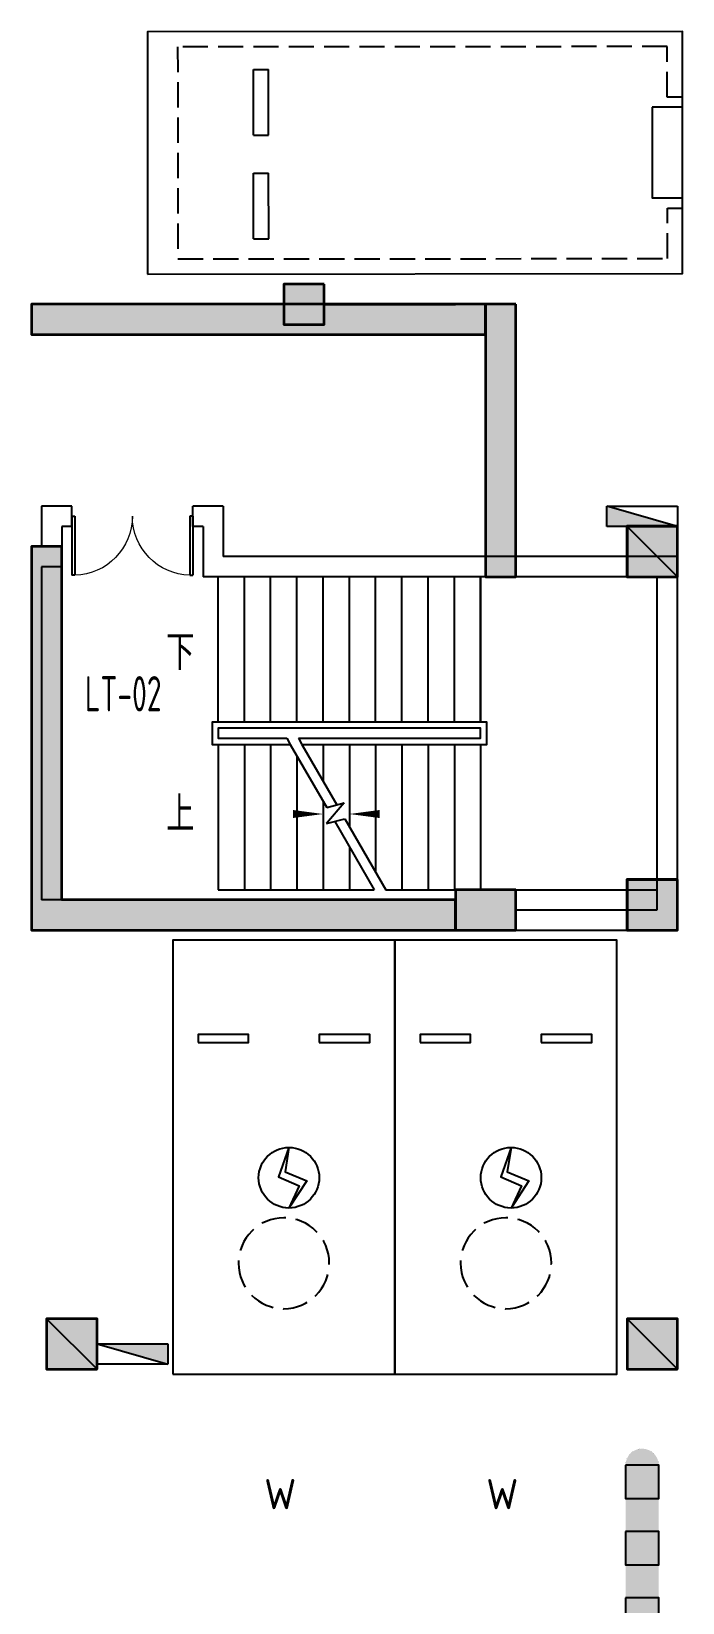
# Model space of a CAD drawing. Extents: x 512858 to 514372, y -232486 to -231710.
# Drawn here: x 512961.57 to 512968.02, y -232100.16 to -232084.59 of the extents above; entities that cross this region are included whole.
import ezdxf
from ezdxf.enums import TextEntityAlignment as Align

# ---------------------------------------------------------------- set-up
doc = ezdxf.new("R2010")
doc.units = 0
doc.header["$LTSCALE"] = 1000
for name, pattern in [('B1F_车位$0$__DASH', [0.35, 0.25, -0.1]), ('B1F_车位$0$DASH', [0.35, 0.25, -0.1]), ('新块$0$__DASH', [0.35, 0.25, -0.1]), ('新块$0$DASH', [0.35, 0.25, -0.1])]:
    doc.linetypes.add(name, pattern=pattern)
doc.layers.get('0').update_dxf_attribs({"color": 252})
for name, color, linetype in [('_0', 252, 'Continuous'), ('A-ANNO-100-TXT', 252, 'Continuous'), ('A-ANNO-50-SYMB', 252, 'Continuous'), ('A-ANNO-HATC-PATT', 252, 'Continuous'), ('A-COLU-CONC', 252, 'Continuous'), ('A-FIRE-DOOR', 252, 'Continuous'), ('A-STAIR', 252, 'Continuous'), ('A-WALL-BLOK', 252, 'Continuous'), ('A-WALL-S', 252, 'Continuous'), ('AA-WALL', 252, 'Continuous'), ('AD-普通车位', 252, 'Continuous'), ('B1F_车位$0$A-PARK-W', 252, 'Continuous'), ('B1F_车位$0$AD-微型车位', 252, 'B1F_车位$0$DASH'), ('B1F_车位$0$P-减速带', 252, 'Continuous'), ('新块$0$A-PARK-D', 252, 'Continuous'), ('新块$0$AD-普通车位', 252, '新块$0$DASH')]:
    doc.layers.add(name, color=color, linetype=linetype)
for name, color, linetype, lineweight in [('P-FIRE-FH', 252, 'Continuous', 25), ('S-COLU', 252, 'Continuous', 35), ('s-colu-cons', 252, 'Continuous', 35), ('S-COLU-HATC', 252, 'Continuous', 25), ('S-WALL', 252, 'Continuous', 35), ('S-WALL-HATC', 252, 'Continuous', 25)]:
    doc.layers.add(name, color=color, linetype=linetype, lineweight=lineweight)
doc.styles.add('_TCH_DIM', font='TSSDENG.shx', dxfattribs={"width": 0.8, "bigfont": 'hztxt.shx'})
doc.styles.add('B1F_车位$0$CADReader_TextStyle', font='tssdeng.shx', dxfattribs={"height": 0.2, "bigfont": 'gbcbig.shx'})
doc.styles.add('TYDG_02', font='TSSDENG.shx', dxfattribs={"width": 0.8, "bigfont": 'hztxt.shx'})

# ---------------------------------------------------------------- blocks, each defined once
blk = doc.blocks.new('B1F_车位$0$A$C7DEF2C06')
at = {"layer": 'B1F_车位$0$A-PARK-W', "ltscale": 1000}
for points in [[(-1100.000007629395, 4300), (1099.999992370605, 4300), (1099.999992370605, 0), (-1100.000007629395, 0)], [(-850.0000152587891, 1013.545161247253), (-350.0000076293945, 1013.545161247253), (-350.0000076293945, 933.5451612472534), (-850.0000076293945, 933.5451622009277)], [(349.9999923706055, 1013.545162200928), (849.9999923706055, 1013.545162200928), (849.9999923706055, 933.5451622009277), (349.9999923706055, 933.5451612472534)]]:
    blk.add_lwpolyline(points, close=True, dxfattribs=at)
at = {"layer": 'B1F_车位$0$A-PARK-W', "linetype": 'B1F_车位$0$__DASH'}
blk.add_circle((-7.6293945312e-06, 3200), 449.9999999999999, dxfattribs=at)
at = {"layer": 'B1F_车位$0$A-PARK-W', "style": 'B1F_车位$0$CADReader_TextStyle'}
blk.add_text('W', height=299.9999999999999, rotation=180, dxfattribs=at).set_placement((123.4111938476562, 5727.089138031006), align=Align.BOTTOM_LEFT)
blk = doc.blocks.new('B1F_车位$0$微型车停车位')
at = {"layer": 'B1F_车位$0$A-PARK-W', "ltscale": 1000, "extrusion": (2.154753655893724e-06, 3.684343053156277e-06, -0.9999999999908914), "rotation": 179.999998871306}
blk.add_blockref('B1F_车位$0$A$C7DEF2C06', (-0.0002601499170256, 4299.998865311438), dxfattribs=at)
blk = doc.blocks.new('新块$0$A$C0EC85F9A')
at = {"layer": '新块$0$A-PARK-D'}
for p, q in [((1024.865119934082, 1200.108159065247), (374.865119934082, 1200.108155250549)), ((374.8651123046875, 1050.108156204224), (374.865119934082, 1200.108155250549)), ((1024.865119934082, 1050.108158111572), (1024.865119934082, 1200.108159065247)), ((2049.865119934082, 1200.108160018921), (1399.865112304688, 1200.108158111572)), ((1399.865127563477, 1050.108156204224), (1399.865112304688, 1200.108158111572)), ((2049.865127563477, 1050.108158111572), (2049.865119934082, 1200.108160018921)), ((1024.865119934082, 1050.108158111572), (374.8651123046875, 1050.108156204224)), ((2049.865127563477, 1050.108158111572), (1399.865127563477, 1050.108156204224))]:
    blk.add_line(p, q, dxfattribs=at)
for points in [[(2400, 9.536743164e-07), (2400.000007629395, 5300), (7.6293945312e-06, 5300), (0, 0)], [(750.0000076293945, 5000.000000953674), (1650.000015258789, 5000.000000953674), (1650, 5299.999997138977), (750, 5299.999999046326)]]:
    blk.add_lwpolyline(points, close=True, dxfattribs=at)
at = {"layer": '新块$0$A-PARK-D', "linetype": '新块$0$__DASH'}
blk.add_lwpolyline([(650, 5300.000000953674), (650.0000076293945, 5150), (150, 5150.000000953674), (150.0000076293945, 300), (2250.000007629395, 300.0000009536743), (2250.000015258789, 5150), (1750.000007629395, 5150), (1750.000007629395, 5300.000000953674)], dxfattribs=at)
blk = doc.blocks.new('新块$0$dfghgfhfghg')
at = {"layer": '新块$0$A-PARK-D', "extrusion": (-1.872561112644678e-08, 1.87406039580014e-20, 0.9999999999999999), "rotation": 8.24447464e-08}
blk.add_blockref('新块$0$A$C0EC85F9A', (-1200.000000011176, -2800.000008820101, -2.2470733351e-05), dxfattribs=at)
blk = doc.blocks.new('A$C040F5B7D')
at = {"layer": '新块$0$AD-普通车位', "extrusion": (2.154672387120172e-06, 6.254128229541402e-07, -0.9999999999974832), "zscale": -1}
blk.add_blockref('新块$0$dfghgfhfghg', (-1200.000486263942, 2799.99967507812, 0.0051262731014366), dxfattribs=at)
blk = doc.blocks.new('CHEWEI')
at = {"layer": 'AD-普通车位', "extrusion": (0, 0, -1), "zscale": -1, "rotation": 89.95042150566081}
blk.add_blockref('A$C040F5B7D', (-624583.6850738192, 202123.1161365144, -0.0041540099111295), dxfattribs=at)
blk = doc.blocks.new('电动车')
at = {"layer": 'B1F_车位$0$A-PARK-W'}
for points in [[(625881.3127244372, 295771.7837683511), (625779.1904470803, 295479.8799666952), (625983.6286609786, 295390.3887376297), (625881.3127244372, 295171.7837683511)], [(625881.3127244371, 295771.7837683511), (625844.7634110507, 295529.8799666952), (626057.7715200944, 295440.3887376297), (625881.3127244372, 295171.7837683511)]]:
    blk.add_lwpolyline(points, dxfattribs=at)
blk.add_circle((625881.3127244372, 295471.7837683511), 300, dxfattribs=at)
blk = doc.blocks.new('$TwtSys$00000434')
for p, q in [((-0.5, 0.5), (-0.5, -0.5)), ((-0.5, -0.5), (0.5, 0.5)), ((0.5, 0.5), (-0.5, 0.5)), ((0.5, -0.5), (0.5, 0.5)), ((-0.5, -0.5), (0.5, -0.5))]:
    blk.add_line(p, q)
blk.add_solid([(0.5, -0.5), (0.5, 0.5), (-0.5, -0.5)])
blk = doc.blocks.new('A$C3CF8769D')
at = {"layer": 'P-FIRE-FH', "xscale": -700, "yscale": 200, "zscale": 700}
for p, rotation in [((99068.30579851218, -22899.7753192794), 5.30701e-11), ((94018.54657849295, -31199.90696583723), 180)]:
    blk.add_blockref('$TwtSys$00000434', p, dxfattribs=dict(at, rotation=rotation))
blk = doc.blocks.new('A$C59DA770B')
at = {"layer": 'S-COLU-HATC'}
for points in [[(-2999.958937613759, 6150.105393643898), (-3399.958937613759, 6150.105393643898), (-3399.958937613759, 5750.105393643898), (-2999.958937613759, 5750.105393643898)], [(500, 3750.190595166059), (0, 3750.190595166059), (0, 3250.190595166059), (500, 3250.190595166059)], [(500, 250), (0, 250), (0, -250), (500, -250)], [(-1099.96194794029, 150), (-1699.96194794029, 150), (-1699.96194794029, -250), (-1099.96194794029, -250)]]:
    blk.add_hatch(color=256, dxfattribs=at).paths.add_polyline_path(points)
at = {"layer": 'S-WALL-HATC'}
for points in [[(-1399.962274327409, 5950.10533030564), (-5899.89879247034, 5950.088111742109), (-5899.898013019934, 5650.087661902711), (-1399.961621553637, 5650.104880466184)], [(-1099.96194794029, 5950.118694614735), (-1399.96194794029, 5950.118694614735), (-1399.96194794029, 3250.190595166001), (-1099.96194794029, 3250.190595166001)], [(-5199.96420611348, 50), (-5599.8969873311, 49.99999710562406), (-5599.896722559817, 3550.060910827538), (-5899.896721842233, 3550.060919510724), (-5899.897011715453, -249.9999942111899), (-1699.96194794029, -250), (-1699.96194794029, 50)]]:
    blk.add_hatch(color=256, dxfattribs=at).paths.add_polyline_path(points)
at = {"layer": 'S-COLU'}
for points in [[(-2999.958937613759, 6150.105393643898), (-3399.958937613759, 6150.105393643898), (-3399.958937613759, 5750.105393643898), (-2999.958937613759, 5750.105393643898)], [(500, 3750.190595166059), (0, 3750.190595166059), (0, 3250.190595166059), (500, 3250.190595166059)], [(500, 250), (0, 250), (0, -250), (500, -250)], [(-1099.96194794029, 150), (-1699.96194794029, 150), (-1699.96194794029, -250), (-1099.96194794029, -250)]]:
    blk.add_lwpolyline(points, close=True, dxfattribs=at)
at = {"layer": 'S-WALL'}
for points in [[(-1399.962274327409, 5950.10533030564), (-5899.89879247034, 5950.088111742109), (-5899.898013019934, 5650.087661902711), (-1399.961621553637, 5650.104880466184)], [(-1699.96194794029, 5950.11552771437), (-2999.958937613759, 5950.107293787296)], [(-1099.96194794029, 5950.118694614735), (-1399.96194794029, 5950.118694614735), (-1399.96194794029, 3250.190595166001), (-1099.96194794029, 3250.190595166001)], [(-5199.96420611348, 50), (-5599.8969873311, 49.99999710562406), (-5599.896722559817, 3550.060910827538), (-5899.896721842233, 3550.060919510724), (-5899.897011715453, -249.9999942111899), (-1699.96194794029, -250), (-1699.96194794029, 50)]]:
    blk.add_lwpolyline(points, close=True, dxfattribs=at)
blk = doc.blocks.new('B1F_车位$0$减速垄')
at = {"layer": 'B1F_车位$0$P-减速带'}
for points in [[(180.2115401390474, 180.4116978887469), (180.612077946309, -180.4116978850216, -1)], [(4149.268893503119, 184.81761376746), (4149.669431310613, -176.0057820044458, 1)]]:
    blk.add_hatch(color=253, dxfattribs=at).paths.add_polyline_path(points)
at = {"layer": 'B1F_车位$0$P-减速带', "color": 253, "const_width": 0.2237249616022433}
blk.add_lwpolyline([(180.6120779456105, -180.4116978850216, -1), (180.2115401383489, 180.4116978887469)], format="xyb", dxfattribs=at)
at = {"layer": 'B1F_车位$0$P-减速带', "color": 8}
for points in [[(180.6120779456105, -180.4116978850216), (541.4354737184476, -180.0111600793898), (541.0349359109532, 180.8122356943786), (180.2115401383489, 180.4116978887469)], [(902.2588694640435, -179.6106222718954), (1263.082265236648, -179.2100844625384), (1262.681727429386, 181.6133113093674), (901.858331656782, 181.212773501873)], [(1623.905660982709, -178.809546655044), (1984.729056755314, -178.4090088494122), (1984.328518947819, 182.4143869224936), (1623.505123174982, 182.0138491168618)], [(2345.55245250091, -178.0084710419178), (2706.375848273747, -177.6079332344234), (2705.975310466019, 183.215462539345), (2345.151914693415, 182.8149247318506)], [(3067.199244018644, -177.2073954287916), (3428.022639791481, -176.8068576194346), (3427.622101983987, 184.0165381524712), (3066.798706211383, 183.6160003449768)], [(3788.846035537077, -176.4063198119402), (4149.669431309914, -176.0057820044458), (4149.26889350242, 184.81761376746), (3788.445497729816, 184.4170759599656)]]:
    blk.add_lwpolyline(points, close=True, dxfattribs=at)
at = {"layer": 'B1F_车位$0$P-减速带', "color": 253}
for points in [[(2706.375848273514, -177.6079332344234), (3067.199244018644, -177.2073954287916), (3066.798706211383, 183.6160003449768), (2705.975310465787, 183.215462539345)], [(3428.022639791481, -176.8068576212972), (3788.846035537077, -176.4063198119402), (3788.445497729816, 184.4170759599656), (3427.622101983987, 184.0165381524712)]]:
    blk.add_lwpolyline(points, close=True, dxfattribs=at)
at = {"layer": 'B1F_车位$0$P-减速带', "color": 8}
for points in [[(180.2115401383489, 180.4116978887469), (541.034935911186, 180.8122356943786), (180.6120779458433, -180.4116978850216), (541.4354737184476, -180.0111600793898)], [(901.8583316563163, 181.212773501873), (1262.681727429619, 181.6133113093674), (902.2588694635779, -179.6106222718954), (1263.082265236881, -179.2100844625384)], [(1623.505123174749, 182.0138491168618), (1984.328518948052, 182.4143869224936), (1623.905660982011, -178.809546655044), (1984.729056755314, -178.4090088494122)], [(2345.15191469295, 182.8149247318506), (2705.975310466485, 183.215462539345), (2345.552452500444, -178.0084710419178), (2706.375848273747, -177.6079332344234)], [(3066.798706211615, 183.6160003449768), (3427.62210198422, 184.0165381524712), (3067.19924401911, -177.2073954287916), (3428.022639791481, -176.8068576194346)], [(3788.445497729816, 184.4170759599656), (4149.268893502885, 184.81761376746), (3788.846035537077, -176.4063198119402), (4149.669431310147, -176.0057820044458)]]:
    blk.add_solid(points, dxfattribs=at)
at = {"layer": 'B1F_车位$0$P-减速带', "color": 253}
for points in [[(541.034935911186, 180.8122356943786), (901.8583316563163, 181.212773501873), (541.4354737184476, -180.0111600793898), (902.2588694635779, -179.6106222718954)], [(1262.681727429386, 181.6133113093674), (1623.505123174749, 182.0138491168618), (1263.082265236881, -179.210084464401), (1623.905660982011, -178.809546655044)], [(1984.328518947819, 182.4143869224936), (2345.15191469295, 182.8149247318506), (1984.729056755081, -178.4090088494122), (2345.552452500444, -178.0084710419178)], [(2705.975310466485, 183.215462539345), (3066.798706211615, 183.6160003449768), (2706.375848273979, -177.6079332344234), (3067.19924401911, -177.2073954287916)], [(3427.62210198422, 184.0165381524712), (3788.44549772935, 184.4170759599656), (3428.022639791481, -176.8068576194346), (3788.846035536844, -176.4063198119402)]]:
    blk.add_solid(points, dxfattribs=at)
blk = doc.blocks.new('A$C5B776904')
at = {"layer": 'S-COLU-HATC'}
for points in [[(99518.6196814878, -23599.96748295636), (99518.6196814878, -23099.96748295636), (99018.6196814878, -23099.96748295636), (99018.6196814878, -23599.96748295636)], [(99518.6196814878, -27099.99999476271), (99518.6196814878, -26599.99999476271), (99018.6196814878, -26599.99999476271), (99018.6196814878, -27099.99999476271)], [(93768.6196814878, -31450.00000000012), (93768.6196814878, -30949.99999476271), (93268.6196814878, -30949.99999476271), (93268.6196814878, -31450.00000000012)], [(99518.6196814878, -31449.99999999988), (99518.6196814878, -30949.99999476259), (99018.6196814878, -30949.99999476282), (99018.6196814878, -31450.00000000023)]]:
    blk.add_hatch(color=256, dxfattribs=at).paths.add_polyline_path(points)
at = {"linetype": 'ByBlock'}
for p, q in [((99018.6196814878, -23099.96748295636), (99518.6196814878, -23599.96748295636)), ((93268.6196814878, -30949.99999476271), (93768.6196814878, -31449.99999476271)), ((99018.6196814878, -30949.99999476271), (99518.6196814878, -31450.00000000012))]:
    blk.add_line(p, q, dxfattribs=at)
at = {"layer": 's-colu-cons'}
for points in [[(99518.6196814878, -23599.96748295636), (99518.6196814878, -23099.96748295636), (99018.6196814878, -23099.96748295636), (99018.6196814878, -23599.96748295636)], [(99518.6196814878, -27099.99999476271), (99518.6196814878, -26599.99999476271), (99018.6196814878, -26599.99999476271), (99018.6196814878, -27099.99999476271)], [(93768.6196814878, -31449.99999476271), (93768.6196814878, -30949.99999476271), (93268.6196814878, -30949.99999476271), (93268.6196814878, -31449.99999476271)], [(99518.6196814878, -31449.99999476271), (99518.6196814878, -30949.99999476271), (99018.6196814878, -30949.99999476271), (99018.6196814878, -31449.99999476271)]]:
    blk.add_lwpolyline(points, close=True, dxfattribs=at)
blk = doc.blocks.new('$DorLib2D$00000002')
for p, q in [((-0.5, -1e-16), (-0.5000000000000007, 0.4875)), ((-0.4750000000000007, 0.4875), (-0.5000000000000007, 0.4875)), ((-0.475, 0), (-0.4750000000000007, 0.4875)), ((0.475, 0), (0.4750000000000007, 0.4875)), ((0.4750000000000007, 0.4875), (0.5000000000000007, 0.4875)), ((0.5, -1e-16), (0.5000000000000007, 0.4875)), ((-0.5, -1e-16), (-0.475, 0)), ((0.5, -1e-16), (0.475, 0))]:
    blk.add_line(p, q)
at = {"lineweight": 13}
for centre, start, end in [((-0.4875, 0), 0, 88.53071641864632), ((0.4875, 0), 91.46928358135371, 180)]:
    blk.add_arc(centre, 0.4875, start, end, dxfattribs=at)
blk = doc.blocks.new('B-BZZ')
at = {"layer": 'A-ANNO-HATC-PATT'}
for points in [[(629523.8100621793, -49827.39508226136), (629523.8100621793, -50327.39508226136), (630023.8100621793, -50327.39508226136), (630023.8100621793, -49827.39508226136)], [(629523.8100621793, -53327.61976298183), (629523.8100621793, -53827.61976298183), (630023.8100621793, -53827.61976298183), (630023.8100621793, -53327.61976298183)], [(623773.8170093148, -57677.6197629816), (623773.8170093148, -58177.6197629816), (624273.8170093148, -58177.6197629816), (624273.8170093148, -57677.6197629816)], [(629523.8170093148, -57677.6197629816), (629523.8170093148, -58177.6197629816), (630023.8170093148, -58177.6197629816), (630023.8170093148, -57677.6197629816)]]:
    blk.add_hatch(color=256, dxfattribs=at).paths.add_polyline_path(points, flags=17)
at = {"layer": 'A-COLU-CONC'}
for points in [[(629523.8100621793, -50327.39508226136), (630023.8100621793, -50327.39508226136), (630023.8100621793, -49827.39508226136), (629523.8100621793, -49827.39508226136)], [(629523.8100621793, -53827.61976298183), (630023.8100621793, -53827.61976298183), (630023.8100621793, -53327.61976298183), (629523.8100621793, -53327.61976298183)], [(623773.8170093148, -58177.6197629816), (624273.8170093148, -58177.6197629816), (624273.8170093148, -57677.6197629816), (623773.8170093148, -57677.6197629816)], [(629523.8170093148, -58177.6197629816), (630023.8170093148, -58177.6197629816), (630023.8170093148, -57677.6197629816), (629523.8170093148, -57677.6197629816)]]:
    blk.add_lwpolyline(points, close=True, dxfattribs=at)

msp = doc.modelspace()

# ---------------------------------------------------------------- linework, layer by layer
at = {"layer": 'A-ANNO-50-SYMB', "color": 252}
for points in [[(512963.2904094735, -232090.7476869239, 0, 0, 0), (512966.8954094735, -232090.7476869239, 0, 0, 0), (512966.8954094735, -232092.347686924, 0, 0, 0), (512964.7204094735, -232092.347686924, 0, 0.08, 0), (512965.0204094735, -232092.347686924, 0, 0, 0)], [(512963.2904094735, -232092.347686924, 0, 0, 0), (512964.4604094735, -232092.347686924, 0, 0.08, 0), (512964.1604094735, -232092.347686924, 0, 0, 0)]]:
    msp.add_lwpolyline(points, format="xyseb", dxfattribs=at)
at = {"layer": 'A-STAIR', "color": 252}
for p, q in [((512966.0204094735, -232089.9976869239), (512963.4204094735, -232089.9976869239)), ((512963.4204094735, -232091.4376869239), (512963.4204094735, -232089.9976869239)), ((512963.6804094735, -232091.4376869239), (512963.6804094735, -232089.9976869239)), ((512963.9404094735, -232091.4376869239), (512963.9404094735, -232089.9976869239)), ((512964.2004094734, -232091.4376869239), (512964.2004094734, -232089.9976869239)), ((512964.4604094735, -232091.4376869239), (512964.4604094735, -232089.9976869239)), ((512964.7204094735, -232091.4376869239), (512964.7204094735, -232089.9976869239)), ((512964.9804094735, -232091.4376869239), (512964.9804094735, -232089.9976869239)), ((512965.2404094735, -232091.4376869239), (512965.2404094735, -232089.9976869239)), ((512965.5004094735, -232091.4376869239), (512965.5004094735, -232089.9976869239)), ((512965.7604094734, -232091.4376869239), (512965.7604094734, -232089.9976869239)), ((512966.0204094735, -232091.4376869239), (512966.0204094735, -232089.9976869239)), ((512967.7704094735, -232089.9976869239), (512966.0204094735, -232089.9976869239)), ((512966.0204094735, -232089.9976869239), (512966.0204094735, -232091.4376869239)), ((512967.7704094735, -232093.097686924), (512967.7704094735, -232089.9976869239)), ((512963.4204094735, -232091.657686924), (512963.4204094735, -232093.097686924)), ((512963.6804094735, -232091.657686924), (512963.6804094735, -232093.097686924)), ((512963.9404094735, -232091.657686924), (512963.9404094735, -232093.097686924)), ((512964.0996617447, -232091.597686924), (512964.1343027608, -232091.657686924)), ((512964.1343027608, -232091.657686924), (512964.4954907411, -232092.283282857)), ((512964.2151317985, -232091.597686924), (512964.2497728146, -232091.657686924)), ((512964.2497728146, -232091.657686924), (512964.5954907411, -232092.2564879377)), ((512964.4604094735, -232091.657686924), (512964.4604094735, -232092.022520319)), ((512964.7204094735, -232091.657686924), (512964.7204094735, -232092.4728535289)), ((512964.9804094735, -232091.657686924), (512964.9804094735, -232092.9231867389)), ((512965.2404094735, -232091.657686924), (512965.2404094735, -232093.097686924)), ((512965.5004094735, -232091.657686924), (512965.5004094735, -232093.097686924)), ((512965.7604094734, -232091.657686924), (512965.7604094734, -232093.097686924)), ((512966.0204094735, -232091.657686924), (512966.0204094735, -232093.097686924)), ((512966.0204094735, -232091.657686924), (512966.0204094735, -232093.097686924)), ((512964.2004094734, -232091.772187109), (512964.2004094734, -232093.097686924)), ((512964.4604094735, -232092.222520319), (512964.4604094735, -232093.097686924)), ((512964.6678422924, -232092.237101398), (512964.494950058, -232092.4431463394)), ((512964.4954907411, -232092.283282857), (512964.6678422924, -232092.237101398)), ((512964.494950058, -232092.4431463394), (512964.6753500446, -232092.3948083087)), ((512964.5753500446, -232092.4216032279), (512964.9656871484, -232093.097686924)), ((512964.6753500446, -232092.3948083087), (512965.0811572023, -232093.097686924)), ((512964.7204094735, -232092.6728535289), (512964.7204094735, -232093.097686924)), ((512963.4204094735, -232093.097686924), (512964.9656871484, -232093.097686924)), ((512965.0811572023, -232093.097686924), (512966.0204094735, -232093.097686924)), ((512966.0204094735, -232093.097686924), (512967.7704094735, -232093.097686924))]:
    msp.add_line(p, q, dxfattribs=at)
for points in [[(512964.2497728146, -232091.657686924), (512966.0804094734, -232091.657686924), (512966.0804094734, -232091.4376869239), (512963.3604094735, -232091.4376869239), (512963.3604094735, -232091.657686924), (512964.1343027608, -232091.657686924)], [(512964.2151317985, -232091.597686924), (512966.0204094735, -232091.597686924), (512966.0204094735, -232091.4976869239), (512963.4204094735, -232091.4976869239), (512963.4204094735, -232091.597686924), (512964.0996617447, -232091.597686924)]]:
    msp.add_lwpolyline(points, dxfattribs=at)
at = {"layer": 'A-WALL-BLOK', "color": 252}
for p, q in [((512961.6703167679, -232089.8983686247), (512961.6703101867, -232093.1983686247)), ((512961.8703167679, -232089.8983690236), (512961.6703167679, -232089.8983686247)), ((512961.8703167679, -232089.8983690236), (512961.8703101868, -232093.1983690236)), ((512961.8703101868, -232093.1983690236), (512961.6703101867, -232093.1983686247))]:
    msp.add_line(p, q, dxfattribs=at)
at = {"layer": 'A-WALL-S', "color": 252}
for p, q in [((512961.6704094735, -232089.2976869239), (512961.6704094735, -232089.697686924)), ((512961.9704094735, -232089.2976869239), (512961.6704094735, -232089.2976869239)), ((512963.4704094735, -232089.2976869239), (512963.1704094735, -232089.2976869239)), ((512963.4704094735, -232089.2976869239), (512963.4704094735, -232089.7976869239)), ((512961.8704094735, -232089.4976869239), (512961.8704094735, -232089.697686924)), ((512961.9704094735, -232089.4976869239), (512961.8704094735, -232089.4976869239)), ((512963.2704094735, -232089.4976869239), (512963.1704094735, -232089.4976869239)), ((512963.2704094735, -232089.4976869239), (512963.2704094735, -232089.9976869239)), ((512961.8704094735, -232089.697686924), (512961.6704094735, -232089.697686924)), ((512967.9704094735, -232089.7976869239), (512963.4704094735, -232089.7976869239)), ((512967.9704094735, -232093.4976869239), (512967.9704094735, -232089.7976869239)), ((512967.7704094735, -232089.9976869239), (512963.2704094735, -232089.9976869239)), ((512967.7704094735, -232093.2976869239), (512967.7704094735, -232089.9976869239)), ((512966.3704094735, -232093.2976869239), (512967.7704094735, -232093.2976869239)), ((512966.3704094735, -232093.2976869239), (512966.3704094735, -232093.4976869239)), ((512966.3704094735, -232093.4976869239), (512967.9704094735, -232093.4976869239))]:
    msp.add_line(p, q, dxfattribs=at)
for points in [[(512961.9704094735, -232089.4976869239), (512961.9704094735, -232089.2976869239)], [(512963.1704094735, -232089.4976869239), (512963.1704094735, -232089.2976869239)]]:
    msp.add_lwpolyline(points, dxfattribs=at)

# ---------------------------------------------------------------- block references
at = {"color": 252, "xscale": 0.001, "yscale": 0.001, "zscale": 0.001}
for name, p in [('CHEWEI', (512338.1374485667, -232289.1218877299)), ('电动车', (512338.2402772051, -232391.4229085357, -1.6573202002e-06)), ('电动车', (512340.4402772051, -232391.4229084923, -1.6573201959e-06))]:
    msp.add_blockref(name, p, dxfattribs=at)
at = {"layer": '_0', "color": 252, "xscale": 0.001, "yscale": 0.001, "zscale": 0.001}
for name, p in [('A$C5B776904', (512868.4527887804, -232066.3985288259)), ('A$C3CF8769D', (512868.5520006623, -232066.4985288207)), ('A$C59DA770B', (512967.470342912, -232093.2475313009))]:
    msp.add_blockref(name, p, dxfattribs=at)
at = {"layer": 'A-FIRE-DOOR', "color": 252, "xscale": -1.2, "yscale": 1.2, "zscale": 0.2, "rotation": 180}
msp.add_blockref('$DorLib2D$00000002', (512962.5704094735, -232089.3976869239), dxfattribs=at)
at = {"layer": 'AA-WALL', "color": 252, "xscale": 0.001, "yscale": 0.001, "zscale": 0.001}
msp.add_blockref('B-BZZ', (512337.9467328973, -232039.6709090577), dxfattribs=at)
at = {"layer": 'B1F_车位$0$AD-微型车位', "color": 252, "extrusion": (2.154753657797612e-06, 3.684343052042807e-06, -0.9999999999908914), "xscale": -0.001, "yscale": 0.001, "zscale": 0.001}
for p in [(-512964.0714069402, -232097.8985306438, 0.250182929349518), (-512966.2714069406, -232097.8985306004, 0.2501876698077211)]:
    msp.add_blockref('B1F_车位$0$微型车停车位', p, dxfattribs=at)
at = {"layer": 'B1F_车位$0$P-减速带', "color": 252, "xscale": 0.0009107163936434, "yscale": 0.0009107163936434, "zscale": 0.0009107163936434, "rotation": 269.9363979256362}
msp.add_blockref('B1F_车位$0$减速垄', (512967.6205499066, -232098.6354551684), dxfattribs=at)

# ---------------------------------------------------------------- texts
at = {"layer": 'A-ANNO-100-TXT', "color": 252, "style": 'TYDG_02', "width": 0.6400000000000001}
msp.add_text('LT-02', height=0.35, dxfattribs=at).set_placement((512962.0999307424, -232091.3314523082))
at = {"layer": 'A-ANNO-50-SYMB', "color": 252, "style": '_TCH_DIM', "width": 0.8}
for s, p in [('下', (512962.9054094735, -232090.9226869239)), ('上', (512962.9054094735, -232092.5226869239))]:
    msp.add_text(s, height=0.35, dxfattribs=at).set_placement(p)

doc.saveas('drawing.dxf')
